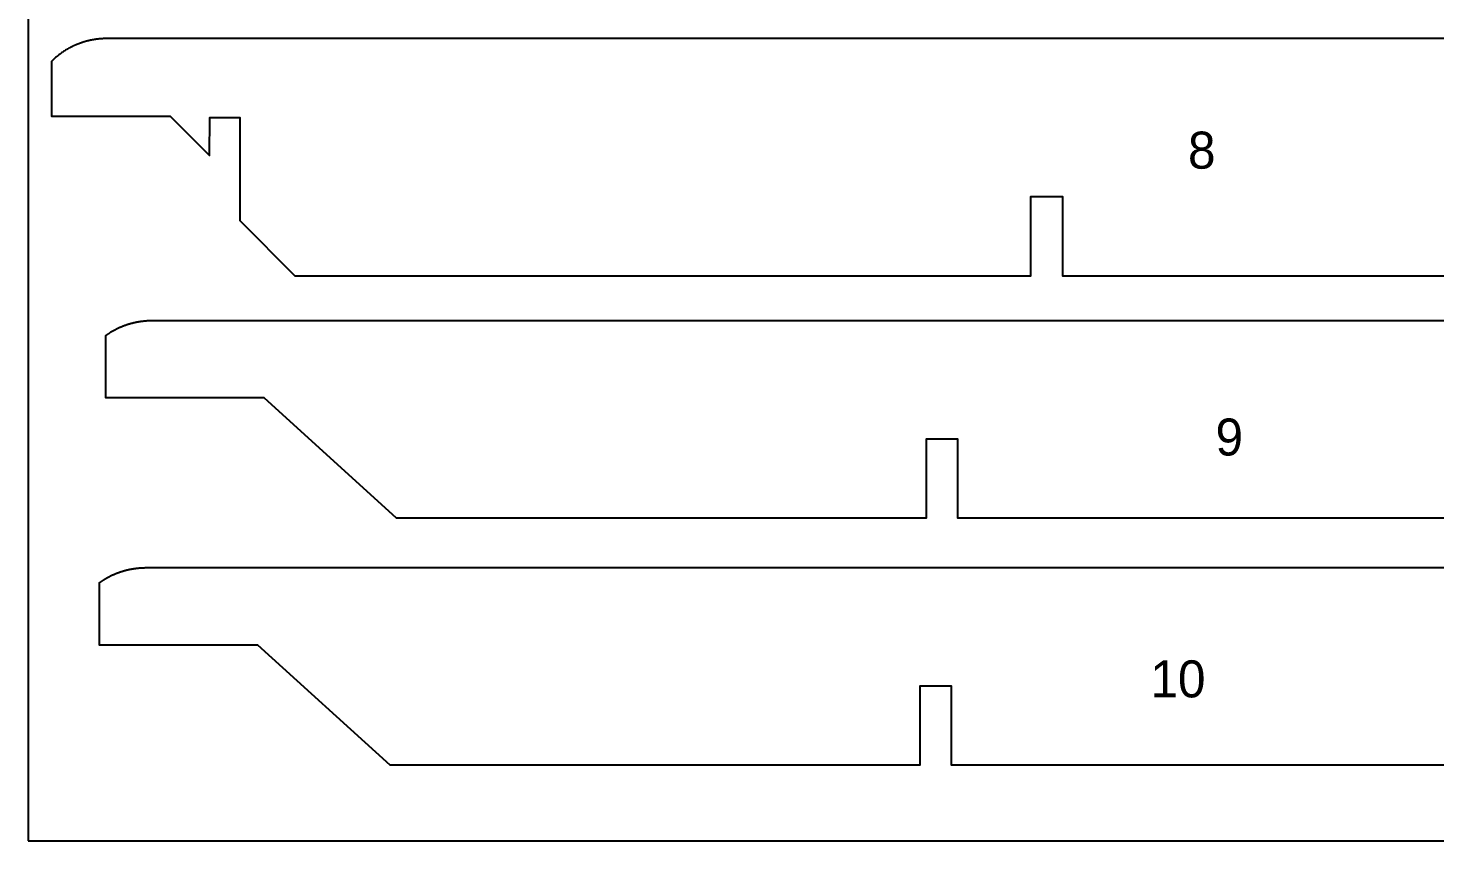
# Model space of a CAD drawing. Header units: inches. Extents: x -1244 to -570, y -2074 to -1714.
# Drawn here: x -1195 to -1177.22, y -2004.53 to -1994.24 of the extents above; entities that cross this region are included whole.
import ezdxf

# ---------------------------------------------------------------- set-up
doc = ezdxf.new("R2010")
doc.units = ezdxf.units.IN
doc.header["$LTSCALE"] = 0.1
doc.header["$MEASUREMENT"] = 0
doc.layers.add('cockpit', color=1, linetype='Continuous', lineweight=20)
doc.layers.add('pic', color=1, linetype='Continuous')

msp = doc.modelspace()

# ---------------------------------------------------------------- linework, layer by layer
at = {"color": 7, "linetype": 'Continuous', "lineweight": 25}
for points in [[(-1128.2143, -1994.37555), (-1194.00881, -1994.37555), (-1194.01492, -1994.37557), (-1194.02102, -1994.37562), (-1194.02713, -1994.37572), (-1194.03324, -1994.37585), (-1194.03935, -1994.37602), (-1194.04546, -1994.37623), (-1194.05157, -1994.37647), (-1194.05767, -1994.37676), (-1194.06378, -1994.37708), (-1194.06988, -1994.37744), (-1194.07598, -1994.37784), (-1194.08207, -1994.37827), (-1194.08817, -1994.37874), (-1194.09426, -1994.37925), (-1194.10034, -1994.3798), (-1194.10642, -1994.38039), (-1194.1125, -1994.38101), (-1194.11857, -1994.38167), (-1194.1216, -1994.38201), (-1194.1246, -1994.38236), (-1194.13059, -1994.38309), (-1194.13658, -1994.38386), (-1194.14256, -1994.38466), (-1194.14855, -1994.3855), (-1194.15453, -1994.38638), (-1194.1605, -1994.38729), (-1194.16648, -1994.38825), (-1194.17245, -1994.38924), (-1194.17842, -1994.39026), (-1194.18438, -1994.39133), (-1194.19034, -1994.39243), (-1194.19629, -1994.39357), (-1194.20223, -1994.39474), (-1194.20817, -1994.39596), (-1194.21411, -1994.3972), (-1194.22004, -1994.39849), (-1194.22596, -1994.39981), (-1194.23187, -1994.40117), (-1194.23778, -1994.40256), (-1194.24368, -1994.40399), (-1194.24957, -1994.40546), (-1194.25546, -1994.40696), (-1194.26133, -1994.4085), (-1194.26719, -1994.41007), (-1194.27305, -1994.41168), (-1194.2789, -1994.41333), (-1194.28473, -1994.41501), (-1194.29056, -1994.41673), (-1194.29637, -1994.41848), (-1194.30218, -1994.42026), (-1194.30797, -1994.42209), (-1194.31375, -1994.42394), (-1194.31952, -1994.42584), (-1194.32528, -1994.42776), (-1194.33102, -1994.42972), (-1194.33676, -1994.43172), (-1194.34247, -1994.43375), (-1194.34818, -1994.43582), (-1194.35387, -1994.43792), (-1194.35954, -1994.44005), (-1194.36521, -1994.44222), (-1194.37085, -1994.44442), (-1194.37648, -1994.44666), (-1194.3821, -1994.44893), (-1194.3877, -1994.45123), (-1194.39328, -1994.45357), (-1194.39885, -1994.45594), (-1194.4044, -1994.45834), (-1194.40994, -1994.46078), (-1194.41545, -1994.46325), (-1194.42095, -1994.46576), (-1194.42643, -1994.4683), (-1194.43189, -1994.47087), (-1194.43733, -1994.47347), (-1194.44276, -1994.47611), (-1194.44817, -1994.47878), (-1194.45356, -1994.48149), (-1194.45894, -1994.48423), (-1194.46431, -1994.48701), (-1194.46966, -1994.48982), (-1194.475, -1994.49267), (-1194.48032, -1994.49555), (-1194.48562, -1994.49846), (-1194.49091, -1994.50141), (-1194.49618, -1994.50439), (-1194.50143, -1994.50741), (-1194.50667, -1994.51046), (-1194.51189, -1994.51354), (-1194.51709, -1994.51666), (-1194.52228, -1994.5198), (-1194.52745, -1994.52298), (-1194.53259, -1994.52619), (-1194.53772, -1994.52944), (-1194.54283, -1994.53271), (-1194.54792, -1994.53602), (-1194.55299, -1994.53936), (-1194.55804, -1994.54273), (-1194.56308, -1994.54613), (-1194.56809, -1994.54956), (-1194.57308, -1994.55302), (-1194.57804, -1994.55651), (-1194.58299, -1994.56004), (-1194.58792, -1994.56359), (-1194.59282, -1994.56717), (-1194.5977, -1994.57079), (-1194.60256, -1994.57443), (-1194.6074, -1994.5781), (-1194.61221, -1994.5818), (-1194.617, -1994.58553), (-1194.62177, -1994.58928), (-1194.62651, -1994.59307), (-1194.63123, -1994.59689), (-1194.63593, -1994.60073), (-1194.6406, -1994.6046), (-1194.64524, -1994.6085), (-1194.64986, -1994.61242), (-1194.65445, -1994.61637), (-1194.65902, -1994.62035), (-1194.66356, -1994.62436), (-1194.66808, -1994.62839), (-1194.67257, -1994.63245), (-1194.67703, -1994.63654), (-1194.68147, -1994.64065), (-1194.68587, -1994.64479), (-1194.69025, -1994.64895), (-1194.69461, -1994.65314), (-1194.69893, -1994.65736), (-1194.70322, -1994.6616), (-1194.70749, -1994.66586), (-1194.70749, -1995.35557), (-1193.20749, -1995.35557), (-1192.70749, -1995.85557), (-1192.70531, -1995.37555), (-1192.3258, -1995.37555), (-1192.3258, -1996.67902), (-1191.62927, -1997.37555), (-1182.3258, -1997.37555), (-1182.3258, -1996.37555), (-1181.9258, -1996.37555), (-1181.9258, -1997.37555), (-1171.9258, -1997.37555)], [(-1173.25001, -2000.44203), (-1183.25001, -2000.44203), (-1183.25001, -1999.44203), (-1183.65001, -1999.44203), (-1183.65001, -2000.44203), (-1190.34661, -2000.44203), (-1192.01955, -1998.92202), (-1194.01955, -1998.92202), (-1194.01955, -1998.13081), (-1194.01559, -1998.12796), (-1194.01162, -1998.12514), (-1194.00762, -1998.12233), (-1194.00362, -1998.11955), (-1193.99959, -1998.11678), (-1193.99555, -1998.11404), (-1193.9915, -1998.11131), (-1193.98743, -1998.1086), (-1193.98335, -1998.10591), (-1193.97925, -1998.10324), (-1193.97514, -1998.10059), (-1193.97101, -1998.09796), (-1193.96687, -1998.09535), (-1193.96271, -1998.09277), (-1193.95854, -1998.0902), (-1193.95436, -1998.08765), (-1193.95016, -1998.08512), (-1193.94595, -1998.08261), (-1193.94173, -1998.08012), (-1193.9375, -1998.07765), (-1193.93325, -1998.0752), (-1193.92899, -1998.07277), (-1193.92471, -1998.07037), (-1193.92043, -1998.06798), (-1193.91613, -1998.06561), (-1193.91182, -1998.06327), (-1193.9075, -1998.06094), (-1193.90316, -1998.05864), (-1193.89882, -1998.05636), (-1193.89446, -1998.0541), (-1193.89009, -1998.05186), (-1193.88571, -1998.04964), (-1193.88132, -1998.04744), (-1193.87692, -1998.04526), (-1193.87251, -1998.04311), (-1193.86809, -1998.04097), (-1193.86366, -1998.03886), (-1193.85922, -1998.03677), (-1193.85477, -1998.0347), (-1193.8503, -1998.03265), (-1193.84583, -1998.03063), (-1193.84135, -1998.02862), (-1193.83686, -1998.02664), (-1193.83236, -1998.02468), (-1193.82786, -1998.02275), (-1193.82334, -1998.02083), (-1193.81881, -1998.01894), (-1193.81428, -1998.01707), (-1193.80974, -1998.01522), (-1193.80519, -1998.01339), (-1193.80063, -1998.01159), (-1193.79606, -1998.00981), (-1193.79149, -1998.00805), (-1193.78691, -1998.00631), (-1193.78232, -1998.0046), (-1193.77772, -1998.00291), (-1193.77312, -1998.00124), (-1193.76851, -1997.9996), (-1193.76389, -1997.99798), (-1193.75927, -1997.99638), (-1193.75464, -1997.99481), (-1193.75001, -1997.99326), (-1193.74536, -1997.99173), (-1193.74072, -1997.99022), (-1193.73606, -1997.98874), (-1193.73141, -1997.98729), (-1193.72674, -1997.98585), (-1193.72207, -1997.98444), (-1193.7174, -1997.98306), (-1193.7127, -1997.98169), (-1193.70799, -1997.98034), (-1193.70327, -1997.97902), (-1193.69855, -1997.97772), (-1193.69382, -1997.97644), (-1193.68908, -1997.97519), (-1193.68433, -1997.97396), (-1193.67958, -1997.97275), (-1193.67481, -1997.97157), (-1193.67005, -1997.97041), (-1193.66527, -1997.96927), (-1193.66049, -1997.96815), (-1193.6557, -1997.96706), (-1193.65091, -1997.96599), (-1193.64611, -1997.96494), (-1193.6413, -1997.96392), (-1193.63649, -1997.96292), (-1193.63167, -1997.96194), (-1193.62685, -1997.96098), (-1193.62203, -1997.96005), (-1193.61719, -1997.95915), (-1193.61236, -1997.95826), (-1193.60751, -1997.9574), (-1193.60267, -1997.95656), (-1193.59782, -1997.95575), (-1193.59296, -1997.95496), (-1193.5881, -1997.95419), (-1193.58324, -1997.95344), (-1193.57838, -1997.95272), (-1193.57351, -1997.95202), (-1193.56863, -1997.95135), (-1193.56376, -1997.9507), (-1193.55888, -1997.95007), (-1193.554, -1997.94946), (-1193.54911, -1997.94888), (-1193.54423, -1997.94833), (-1193.53934, -1997.94779), (-1193.53445, -1997.94728), (-1193.52955, -1997.94679), (-1193.52466, -1997.94633), (-1193.51976, -1997.94589), (-1193.51487, -1997.94547), (-1193.50997, -1997.94508), (-1193.50507, -1997.94471), (-1193.50017, -1997.94437), (-1193.49527, -1997.94405), (-1193.49036, -1997.94375), (-1193.48546, -1997.94347), (-1193.48056, -1997.94322), (-1193.47566, -1997.943), (-1193.47075, -1997.94279), (-1193.46585, -1997.94262), (-1193.46095, -1997.94246), (-1193.45605, -1997.94233), (-1193.45115, -1997.94222), (-1193.44625, -1997.94214), (-1193.44135, -1997.94208), (-1193.43645, -1997.94204), (-1193.43156, -1997.94203), (-1131.43998, -1997.94203)], [(-1173.25001, -2000.44203), (-1183.25001, -2000.44203), (-1183.25001, -1999.44203), (-1183.65001, -1999.44203), (-1183.65001, -2000.44203), (-1190.34661, -2000.44203), (-1192.01955, -1998.92202), (-1194.01955, -1998.92202), (-1194.01955, -1998.13081), (-1194.01559, -1998.12796), (-1194.01162, -1998.12514), (-1194.00762, -1998.12233), (-1194.00362, -1998.11955), (-1193.99959, -1998.11678), (-1193.99555, -1998.11404), (-1193.9915, -1998.11131), (-1193.98743, -1998.1086), (-1193.98335, -1998.10591), (-1193.97925, -1998.10324), (-1193.97514, -1998.10059), (-1193.97101, -1998.09796), (-1193.96687, -1998.09535), (-1193.96271, -1998.09277), (-1193.95854, -1998.0902), (-1193.95436, -1998.08765), (-1193.95016, -1998.08512), (-1193.94595, -1998.08261), (-1193.94173, -1998.08012), (-1193.9375, -1998.07765), (-1193.93325, -1998.0752), (-1193.92899, -1998.07277), (-1193.92471, -1998.07037), (-1193.92043, -1998.06798), (-1193.91613, -1998.06561), (-1193.91182, -1998.06327), (-1193.9075, -1998.06094), (-1193.90316, -1998.05864), (-1193.89882, -1998.05636), (-1193.89446, -1998.0541), (-1193.89009, -1998.05186), (-1193.88571, -1998.04964), (-1193.88132, -1998.04744), (-1193.87692, -1998.04526), (-1193.87251, -1998.04311), (-1193.86809, -1998.04097), (-1193.86366, -1998.03886), (-1193.85922, -1998.03677), (-1193.85477, -1998.0347), (-1193.8503, -1998.03265), (-1193.84583, -1998.03063), (-1193.84135, -1998.02862), (-1193.83686, -1998.02664), (-1193.83236, -1998.02468), (-1193.82786, -1998.02275), (-1193.82334, -1998.02083), (-1193.81881, -1998.01894), (-1193.81428, -1998.01707), (-1193.80974, -1998.01522), (-1193.80519, -1998.01339), (-1193.80063, -1998.01159), (-1193.79606, -1998.00981), (-1193.79149, -1998.00805), (-1193.78691, -1998.00631), (-1193.78232, -1998.0046), (-1193.77772, -1998.00291), (-1193.77312, -1998.00124), (-1193.76851, -1997.9996), (-1193.76389, -1997.99798), (-1193.75927, -1997.99638), (-1193.75464, -1997.99481), (-1193.75001, -1997.99326), (-1193.74536, -1997.99173), (-1193.74072, -1997.99022), (-1193.73606, -1997.98874), (-1193.73141, -1997.98729), (-1193.72674, -1997.98585), (-1193.72207, -1997.98444), (-1193.7174, -1997.98306), (-1193.7127, -1997.98169), (-1193.70799, -1997.98034), (-1193.70327, -1997.97902), (-1193.69855, -1997.97772), (-1193.69382, -1997.97644), (-1193.68908, -1997.97519), (-1193.68433, -1997.97396), (-1193.67958, -1997.97275), (-1193.67481, -1997.97157), (-1193.67005, -1997.97041), (-1193.66527, -1997.96927), (-1193.66049, -1997.96815), (-1193.6557, -1997.96706), (-1193.65091, -1997.96599), (-1193.64611, -1997.96494), (-1193.6413, -1997.96392), (-1193.63649, -1997.96292), (-1193.63167, -1997.96194), (-1193.62685, -1997.96098), (-1193.62203, -1997.96005), (-1193.61719, -1997.95915), (-1193.61236, -1997.95826), (-1193.60751, -1997.9574), (-1193.60267, -1997.95656), (-1193.59782, -1997.95575), (-1193.59296, -1997.95496), (-1193.5881, -1997.95419), (-1193.58324, -1997.95344), (-1193.57838, -1997.95272), (-1193.57351, -1997.95202), (-1193.56863, -1997.95135), (-1193.56376, -1997.9507), (-1193.55888, -1997.95007), (-1193.554, -1997.94946), (-1193.54911, -1997.94888), (-1193.54423, -1997.94833), (-1193.53934, -1997.94779), (-1193.53445, -1997.94728), (-1193.52955, -1997.94679), (-1193.52466, -1997.94633), (-1193.51976, -1997.94589), (-1193.51487, -1997.94547), (-1193.50997, -1997.94508), (-1193.50507, -1997.94471), (-1193.50017, -1997.94437), (-1193.49527, -1997.94405), (-1193.49036, -1997.94375), (-1193.48546, -1997.94347), (-1193.48056, -1997.94322), (-1193.47566, -1997.943), (-1193.47075, -1997.94279), (-1193.46585, -1997.94262), (-1193.46095, -1997.94246), (-1193.45605, -1997.94233), (-1193.45115, -1997.94222), (-1193.44625, -1997.94214), (-1193.44135, -1997.94208), (-1193.43645, -1997.94204), (-1193.43156, -1997.94203), (-1131.43998, -1997.94203)], [(-1173.3288, -2003.56935), (-1183.3288, -2003.56935), (-1183.3288, -2002.56935), (-1183.7288, -2002.56935), (-1183.7288, -2003.56935), (-1190.4254, -2003.56935), (-1192.09835, -2002.04933), (-1194.09835, -2002.04933), (-1194.09835, -2001.25812), (-1194.09439, -2001.25528), (-1194.09041, -2001.25245), (-1194.08642, -2001.24965), (-1194.08241, -2001.24686), (-1194.07838, -2001.2441), (-1194.07435, -2001.24135), (-1194.07029, -2001.23862), (-1194.06622, -2001.23592), (-1194.06214, -2001.23323), (-1194.05804, -2001.23056), (-1194.05393, -2001.22791), (-1194.0498, -2001.22528), (-1194.04566, -2001.22267), (-1194.0415, -2001.22008), (-1194.03734, -2001.21751), (-1194.03315, -2001.21496), (-1194.02896, -2001.21243), (-1194.02475, -2001.20992), (-1194.02052, -2001.20743), (-1194.01629, -2001.20497), (-1194.01204, -2001.20252), (-1194.00778, -2001.20009), (-1194.00351, -2001.19768), (-1193.99922, -2001.1953), (-1193.99492, -2001.19293), (-1193.99061, -2001.19058), (-1193.98629, -2001.18826), (-1193.98196, -2001.18596), (-1193.97761, -2001.18367), (-1193.97325, -2001.18141), (-1193.96889, -2001.17917), (-1193.96451, -2001.17695), (-1193.96012, -2001.17475), (-1193.95572, -2001.17258), (-1193.95131, -2001.17042), (-1193.94688, -2001.16829), (-1193.94245, -2001.16618), (-1193.93801, -2001.16409), (-1193.93356, -2001.16202), (-1193.9291, -2001.15997), (-1193.92463, -2001.15794), (-1193.92014, -2001.15594), (-1193.91566, -2001.15396), (-1193.91116, -2001.152), (-1193.90665, -2001.15006), (-1193.90213, -2001.14815), (-1193.89761, -2001.14625), (-1193.89307, -2001.14438), (-1193.88853, -2001.14253), (-1193.88398, -2001.14071), (-1193.87942, -2001.1389), (-1193.87486, -2001.13712), (-1193.87028, -2001.13537), (-1193.8657, -2001.13363), (-1193.86111, -2001.13192), (-1193.85652, -2001.13023), (-1193.85191, -2001.12856), (-1193.8473, -2001.12692), (-1193.84269, -2001.1253), (-1193.83806, -2001.1237), (-1193.83343, -2001.12212), (-1193.8288, -2001.12057), (-1193.82416, -2001.11905), (-1193.81951, -2001.11754), (-1193.81486, -2001.11606), (-1193.8102, -2001.1146), (-1193.80553, -2001.11317), (-1193.80087, -2001.11176), (-1193.79619, -2001.11037), (-1193.79149, -2001.10901), (-1193.78678, -2001.10766), (-1193.78207, -2001.10634), (-1193.77734, -2001.10504), (-1193.77261, -2001.10376), (-1193.76787, -2001.10251), (-1193.76312, -2001.10128), (-1193.75837, -2001.10007), (-1193.75361, -2001.09888), (-1193.74884, -2001.09772), (-1193.74406, -2001.09658), (-1193.73928, -2001.09547), (-1193.7345, -2001.09437), (-1193.7297, -2001.0933), (-1193.7249, -2001.09226), (-1193.7201, -2001.09123), (-1193.71528, -2001.09023), (-1193.71047, -2001.08926), (-1193.70565, -2001.0883), (-1193.70082, -2001.08737), (-1193.69599, -2001.08646), (-1193.69115, -2001.08558), (-1193.68631, -2001.08472), (-1193.68146, -2001.08388), (-1193.67661, -2001.08306), (-1193.67176, -2001.08227), (-1193.6669, -2001.0815), (-1193.66203, -2001.08076), (-1193.65717, -2001.08004), (-1193.6523, -2001.07934), (-1193.64743, -2001.07866), (-1193.64255, -2001.07801), (-1193.63767, -2001.07738), (-1193.63279, -2001.07678), (-1193.62791, -2001.0762), (-1193.62302, -2001.07564), (-1193.61813, -2001.07511), (-1193.61324, -2001.0746), (-1193.60835, -2001.07411), (-1193.60345, -2001.07365), (-1193.59856, -2001.07321), (-1193.59366, -2001.07279), (-1193.58876, -2001.0724), (-1193.58386, -2001.07203), (-1193.57896, -2001.07168), (-1193.57406, -2001.07136), (-1193.56916, -2001.07106), (-1193.56425, -2001.07079), (-1193.55935, -2001.07054), (-1193.55445, -2001.07031), (-1193.54955, -2001.07011), (-1193.54464, -2001.06993), (-1193.53974, -2001.06978), (-1193.53484, -2001.06965), (-1193.52994, -2001.06954), (-1193.52504, -2001.06945), (-1193.52014, -2001.06939), (-1193.51525, -2001.06936), (-1193.51035, -2001.06935), (-1131.51877, -2001.06935)]]:
    msp.add_lwpolyline(points, dxfattribs=at)
at = {"layer": 'pic', "color": 1}
msp.add_lwpolyline([(-1195.00188, -2004.52627), (-1081.50188, -2004.52627), (-1081.50188, -1961.52627), (-1195.00188, -1961.52627)], close=True, dxfattribs=at)

# ---------------------------------------------------------------- texts
at = {"layer": 'cockpit', "lineweight": 100}
for s, height, p in [('8', 0.46838, (-1180.3386, -1996.02116)), ('9', 0.46838, (-1179.99029, -1999.65089)), ('10', 0.468379, (-1180.81362, -2002.7108))]:
    msp.add_text(s, height=height, dxfattribs=at).set_placement(p)

doc.saveas('drawing.dxf')
